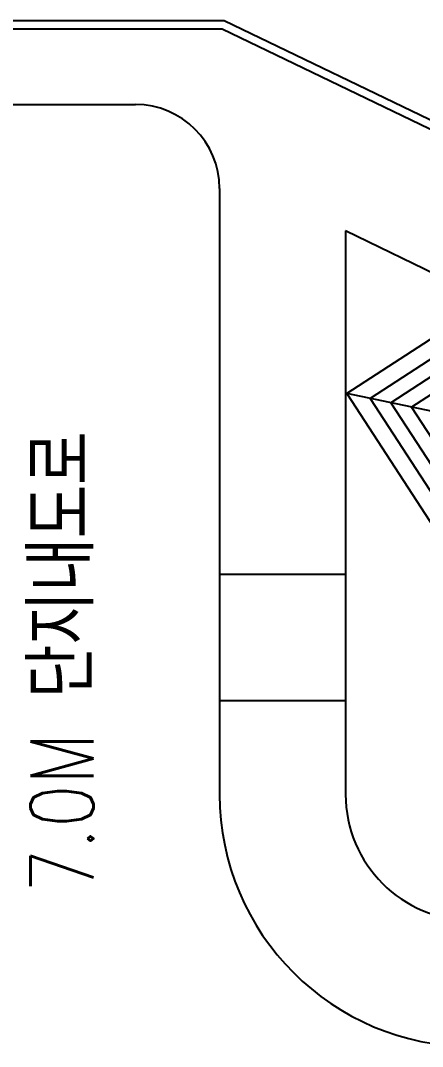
# Model space of a CAD drawing. Header units: millimetres. Extents: x 1145859089 to 1147511753, y -1047484727 to -1047247487.
# Drawn here: x 1145984443 to 1145994009, y -1047316399 to -1047291979 of the extents above; entities that cross this region are included whole.
import ezdxf
from ezdxf.xclip import XClip

# ---------------------------------------------------------------- set-up
doc = ezdxf.new("R2010")
doc.units = ezdxf.units.MM
doc.header["$LTSCALE"] = 100
doc.header["$MEASUREMENT"] = 0
doc.header["$XCLIPFRAME"] = 2
doc.layers.get('0').update_dxf_attribs({"linetype": 'CONTINUOUS'})
for name, color, linetype in [('XREF', 135, 'CONTINUOUS'), ('단지배치도$0$S240910', 33, 'CONTINUOUS'), ('단지배치도$0$W240910', 135, 'CONTINUOUS')]:
    doc.layers.add(name, color=color, linetype=linetype)
doc.styles.add('단지배치도$0$WS1', font='romans.shx', dxfattribs={"width": 0.8, "bigfont": 'whgtxt.shx'})

# ---------------------------------------------------------------- blocks, each defined once
blk = doc.blocks.new('단지배치도$0$zw$9902')
at = {"layer": '단지배치도$0$W240910'}
for p, q in [((43400, 79390, 1673713), (51151, 79390, 1673713)), ((51151, 79390, 1673713), (75000, 67888, 1673713)), ((43400, 79190, 1673713), (51105, 79190, 1673713)), ((51105, 79190, 1673713), (74800, 67762, 1673713)), ((43520, 77390, 0), (49040, 77390, 0)), ((51040, 75390, 0), (51040, 60970, 0)), ((71750, 65803, 0), (54040, 74381, 0)), ((54040, 74381, 0), (54040, 60970, 0)), ((57424, 72693), (54070, 70515)), ((57307, 72140), (54623, 70397)), ((57202, 71648), (55115, 70292)), ((57098, 71156), (55607, 70188)), ((54070, 70515), (56249, 67160)), ((59603, 69339), (54070, 70515)), ((54623, 70397), (56366, 67713)), ((55115, 70292), (56471, 68205)), ((55607, 70188), (56575, 68697)), ((54040, 66201), (51040, 66201)), ((54040, 63201), (51040, 63201))]:
    blk.add_line(p, q, dxfattribs=at)
for centre, radius, start, end in [((49040, 75390, 0), 2000, 0, 90), ((57040, 60970, 0), 6000, 180, 270), ((57040, 60970, 0), 3000, 180, 270)]:
    blk.add_arc(centre, radius, start, end, dxfattribs=at)
at = {"layer": '단지배치도$0$S240910', "style": '단지배치도$0$WS1', "width": 0.8}
blk.add_text('7.0M 단지내도로', height=1500, rotation=90, dxfattribs=at).set_placement((48038, 58633))
blk = doc.blocks.new('단지배치도')
blk.add_blockref('단지배치도$0$zw$9902', (141034, 142437))

msp = doc.modelspace()

# ---------------------------------------------------------------- block references
at = {"layer": 'XREF'}
ref = msp.add_blockref('단지배치도', (1145797106.633357, -1047513806.462535), dxfattribs=at)
XClip(ref).set_block_clipping_path([(72982.4064819524, 34919.7593965298), (360382.4067475507, 255319.7593436697)])

doc.saveas('drawing.dxf')
